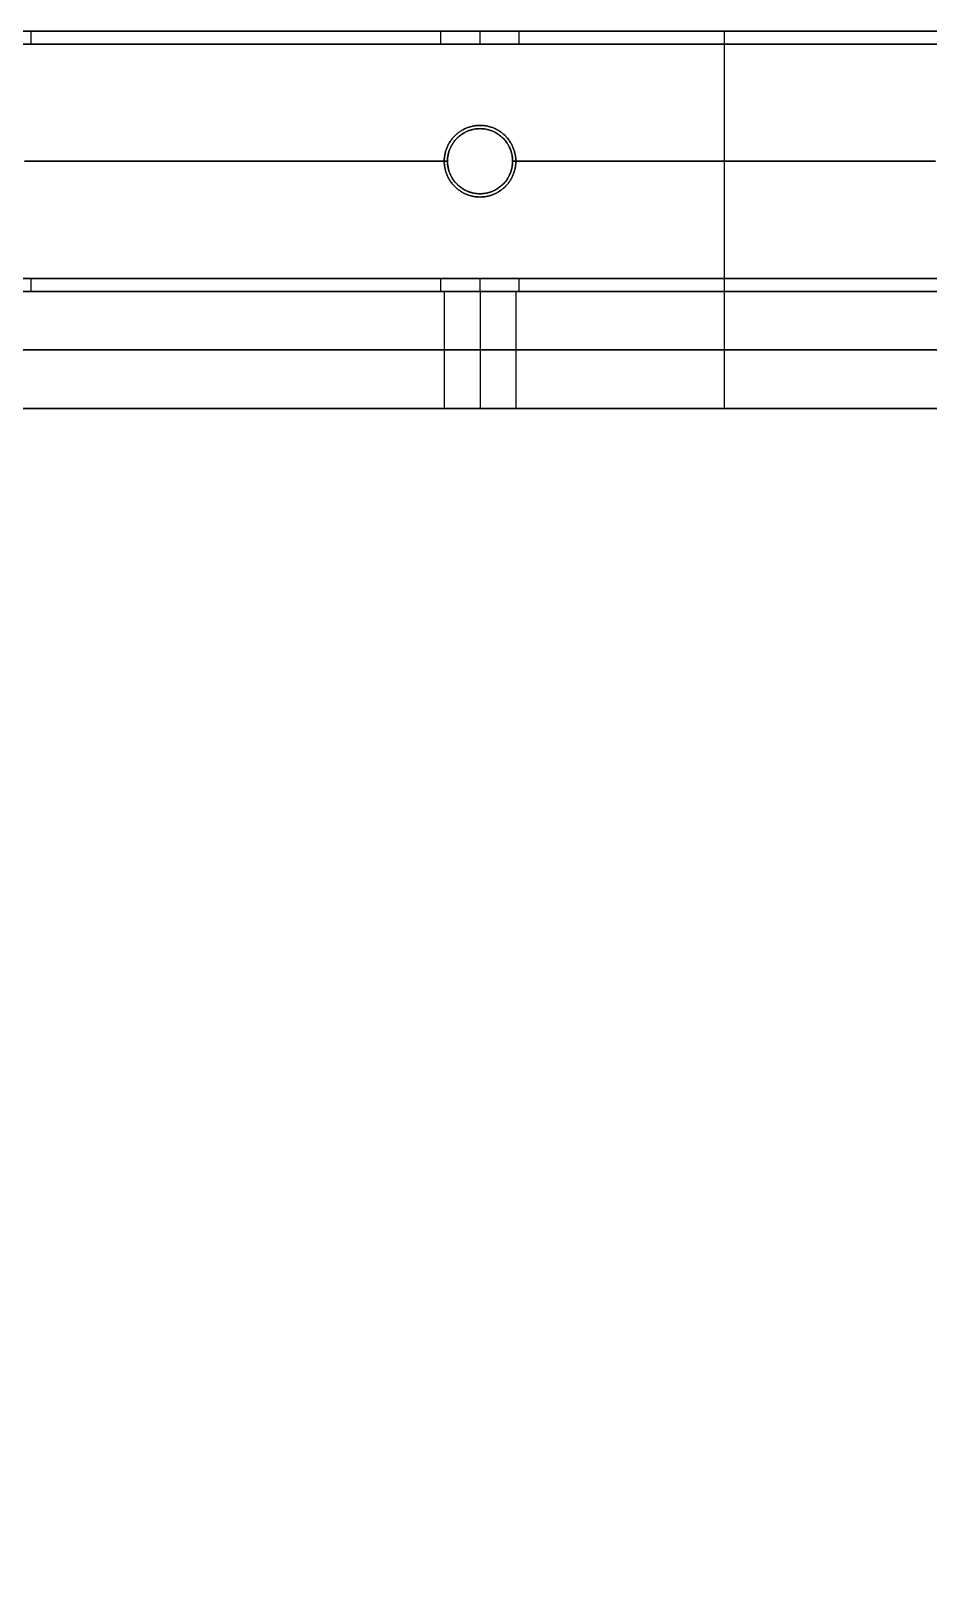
# Model space of a CAD drawing. Header units: millimetres. Extents: x -6529 to 809, y -8611 to 207.
# Drawn here: x -255.5 to -117.5, y -7533.3 to -7295 of the extents above; entities that cross this region are included whole.
import ezdxf

# ---------------------------------------------------------------- set-up
doc = ezdxf.new("R2010")
doc.units = ezdxf.units.MM
doc.header["$MEASUREMENT"] = 0
doc.layers.add('platen', color=7, linetype='Continuous', true_color=0x007f00)
doc.layers.add('staal', color=5, linetype='Continuous', true_color=0x0000ff)

# ---------------------------------------------------------------- blocks, each defined once
blk = doc.blocks.new('plaat base')
at = {"layer": 'platen'}
for p, q in [((58, -600), (1258, -600)), ((58, -600, 18), (1258, -600, 18)), ((320.5, -1232.5), (320.5, -1232.5, 18)), ((315, -1238), (315, -1238, 18)), ((326, -1238), (326, -1238, 18)), ((320.5, -1243.5), (320.5, -1243.5, 18))]:
    blk.add_line(p, q, dxfattribs=at)
for points in [[(658, 58), (508, 58), (358, 58)], [(358, 58), (358, 58, 9), (358, 58, 18)], [(658, 58, 18), (508, 58, 18), (358, 58, 18)], [(358, 58), (358, 29), (358, 0)], [(358, 58, 18), (358, 29, 18), (358, 0, 18)], [(658, 58, 9), (508, 58, 9), (358, 58, 9)], [(358, 58, 9), (358, 29, 9), (358, 0, 9)], [(358, 29), (358, 29, 9), (358, 29, 18)], [(358, 0), (179, 0), (0, 0)], [(358, 0, 18), (179, 0, 18), (0, 0, 18)], [(358, 0, 9), (179, 0, 9), (0, 0, 9)], [(358, 0), (358, 0, 9), (358, 0, 18)], [(358, -1258), (358, -1229), (358, -1200)], [(358, -1200), (358, -1200, 9), (358, -1200, 18)], [(358, -1258, 18), (358, -1229, 18), (358, -1200, 18)], [(358, -1200), (508, -1200), (658, -1200)], [(358, -1200, 18), (508, -1200, 18), (658, -1200, 18)], [(358, -1258, 9), (358, -1229, 9), (358, -1200, 9)], [(358, -1200, 9), (508, -1200, 9), (658, -1200, 9)], [(358, -1229), (358, -1229, 9), (358, -1229, 18)], [(58, -1258), (208, -1258), (358, -1258)], [(58, -1258, 18), (208, -1258, 18), (358, -1258, 18)], [(58, -1258, 9), (208, -1258, 9), (358, -1258, 9)], [(358, -1258), (358, -1258, 9), (358, -1258, 18)]]:
    blk.add_open_spline(points, degree=2, dxfattribs=at)
for points in [[(320.5, -1243.5), (315, -1243.5), (315, -1238), (315, -1232.5), (320.5, -1232.5), (326, -1232.5), (326, -1238), (326, -1243.5), (320.5, -1243.5)], [(320.5, -1243.5, 18), (315, -1243.5, 18), (315, -1238, 18), (315, -1232.5, 18), (320.5, -1232.5, 18), (326, -1232.5, 18), (326, -1238, 18), (326, -1243.5, 18), (320.5, -1243.5, 18)]]:
    blk.add_rational_spline(points, [1, 0.707106781187, 1, 0.707106781187, 1, 0.707106781187, 1, 0.707106781187, 1], degree=2, knots=[-31.415927, -31.415927, -31.415927, -23.561945, -23.561945, -15.707963, -15.707963, -7.853982, -7.853982, 0, 0, 0], dxfattribs=at)
blk = doc.blocks.new('plaat laag')
at = {"layer": 'platen'}
for p, q in [((-3.27, -989.99, -38), (14.73, -990.05, -38)), ((-3.29, -995.49, -43.5), (14.71, -995.55, -43.5)), ((-3.29, -995.49, -32.5), (14.71, -995.55, -32.5)), ((-3.31, -1000.99, -38), (14.69, -1001.05, -38))]:
    blk.add_line(p, q, dxfattribs=at)
for points in [[(-0.19, -58, 300), (-2.18, -658, 300), (-4.16, -1257.99, 300)], [(17.81, -58.06, 300), (15.82, -658.06, 300), (13.84, -1258.05, 300)], [(-2.18, -658, 658), (-2.67, -808, 658), (-3.17, -957.99, 658)], [(-3.17, -957.99), (-2.67, -808), (-2.18, -658)], [(6.82, -658.03, 658), (6.33, -808.03, 658), (5.83, -958.02, 658)], [(5.83, -958.02), (6.33, -808.03), (6.82, -658.03)], [(15.82, -658.06, 658), (15.33, -808.06, 658), (14.83, -958.05, 658)], [(14.83, -958.05), (15.33, -808.06), (15.82, -658.06)], [(-3.17, -957.99, 600), (-3.76, -1136.99, 600), (-4.35, -1315.99, 600)], [(-4.16, -1257.99, -58), (-3.66, -1107.99, -58), (-3.17, -957.99, -58)], [(-3.17, -957.99, 658), (5.83, -958.02, 658), (14.83, -958.05, 658)], [(-3.17, -957.99, 658), (-3.17, -957.99, 629), (-3.17, -957.99, 600)], [(-3.17, -957.99, 600), (5.83, -958.02, 600), (14.83, -958.05, 600)], [(-3.17, -957.99, -58), (5.83, -958.02, -58), (14.83, -958.05, -58)], [(-3.17, -957.99, -58), (-3.17, -957.99, -29), (-3.17, -957.99)], [(-3.17, -957.99), (5.83, -958.02), (14.83, -958.05)], [(-3.17, -957.99, 629), (5.83, -958.02, 629), (14.83, -958.05, 629)], [(-3.17, -957.99, -29), (5.83, -958.02, -29), (14.83, -958.05, -29)], [(5.83, -958.02, 600), (5.24, -1137.02, 600), (4.65, -1316.02, 600)], [(4.84, -1258.02, -58), (5.34, -1108.02, -58), (5.83, -958.02, -58)], [(5.83, -958.02, 658), (5.83, -958.02, 629), (5.83, -958.02, 600)], [(5.83, -958.02, -58), (5.83, -958.02, -29), (5.83, -958.02)], [(14.83, -958.05, 600), (14.24, -1137.05, 600), (13.65, -1316.05, 600)], [(13.84, -1258.05, -58), (14.34, -1108.05, -58), (14.83, -958.05, -58)], [(14.83, -958.05, 658), (14.83, -958.05, 629), (14.83, -958.05, 600)], [(14.83, -958.05, -58), (14.83, -958.05, -29), (14.83, -958.05)]]:
    blk.add_open_spline(points, degree=2, dxfattribs=at)
for points in [[(-3.29, -995.49, -43.5), (-3.31, -1000.99, -43.5), (-3.31, -1000.99, -38), (-3.31, -1000.99, -32.5), (-3.29, -995.49, -32.5), (-3.27, -989.99, -32.5), (-3.27, -989.99, -38), (-3.27, -989.99, -43.5), (-3.29, -995.49, -43.5)], [(14.71, -995.55, -43.5), (14.69, -1001.05, -43.5), (14.69, -1001.05, -38), (14.69, -1001.05, -32.5), (14.71, -995.55, -32.5), (14.73, -990.05, -32.5), (14.73, -990.05, -38), (14.73, -990.05, -43.5), (14.71, -995.55, -43.5)]]:
    blk.add_rational_spline(points, [1, 0.707106781187, 1, 0.707106781187, 1, 0.707106781187, 1, 0.707106781187, 1], degree=2, knots=[-31.415927, -31.415927, -31.415927, -23.561945, -23.561945, -15.707963, -15.707963, -7.853982, -7.853982, 0, 0, 0], dxfattribs=at)
blk = doc.blocks.new('top plaat')
at = {"layer": 'platen'}
for p, q in [((320.5, 25.5), (320.5, 25.5, 18)), ((315, 20), (315, 20, 18)), ((326, 20), (326, 20, 18)), ((320.5, 14.5), (320.5, 14.5, 18))]:
    blk.add_line(p, q, dxfattribs=at)
for points in [[(658, 40), (349, 40), (40, 40)], [(658, 40, 18), (349, 40, 18), (40, 40, 18)], [(658, 40, 9), (349, 40, 9), (40, 40, 9)], [(349, 40), (349, 40, 9), (349, 40, 18)]]:
    blk.add_open_spline(points, degree=2, dxfattribs=at)
for points, knots in [([(320.5, 25.5), (326, 25.5), (326, 20), (326, 14.5), (320.5, 14.5), (315, 14.5), (315, 20), (315, 25.5), (320.5, 25.5)], [-31.415927, -31.415927, -31.415927, -23.561945, -23.561945, -15.707963, -15.707963, -7.853982, -7.853982, 0, 0, 0]), ([(320.5, 25.5, 18), (326, 25.5, 18), (326, 20, 18), (326, 14.5, 18), (320.5, 14.5, 18), (315, 14.5, 18), (315, 20, 18), (315, 25.5, 18), (320.5, 25.5, 18)], [-31.415927, -31.415927, -31.415927, -23.561945, -23.561945, -15.707963, -15.707963, -7.853982, -7.853982, 0, 0, 0]), ([(320.5, 25.5, 9), (315, 25.5, 9), (315, 20, 9), (315, 14.5, 9), (320.5, 14.5, 9), (326, 14.5, 9), (326, 20, 9), (326, 25.5, 9), (320.5, 25.5, 9)], [0, 0, 0, 7.853982, 7.853982, 15.707963, 15.707963, 23.561945, 23.561945, 31.415927, 31.415927, 31.415927])]:
    blk.add_rational_spline(points, [1, 0.707106781187, 1, 0.707106781187, 1, 0.707106781187, 1, 0.707106781187, 1], degree=2, knots=knots, dxfattribs=at)

msp = doc.modelspace()

# ---------------------------------------------------------------- linework, layer by layer
at = {"layer": 'staal'}
for p, q in [((-255.47, -7297, 1972), (-255.47, -7295, 1972)), ((-255.47, -7297, 696), (-255.47, -7295, 696)), ((-192.47, -7297, 1972), (-192.47, -7295, 1972)), ((-192.47, -7297, 20), (-192.47, -7295, 20)), ((-192.47, -7297, 696), (-192.47, -7295, 696)), ((-186.47, -7297, 1978), (-186.47, -7295, 1978)), ((-186.47, -7297, 1966), (-186.47, -7295, 1966)), ((-186.47, -7297, 26), (-186.47, -7295, 26)), ((-186.47, -7297, 14), (-186.47, -7295, 14)), ((-186.47, -7297, 702), (-186.47, -7295, 702)), ((-186.47, -7297, 690), (-186.47, -7295, 690)), ((-180.47, -7297, 1972), (-180.47, -7295, 1972)), ((-180.47, -7297, 20), (-180.47, -7295, 20)), ((-180.47, -7297, 696), (-180.47, -7295, 696)), ((-186.47, -7310, 1990), (-186.47, -7310, 1992)), ((-186.47, -7310, 1952), (-186.47, -7310, 1954)), ((-186.47, -7310, 38), (-186.47, -7310, 40)), ((-186.47, -7310), (-186.47, -7310, 2)), ((-186.47, -7310, 714), (-186.47, -7310, 716)), ((-186.47, -7310, 676), (-186.47, -7310, 678)), ((-191.47, -7315, 1990), (-191.47, -7315, 1992)), ((-191.47, -7315, 1952), (-191.47, -7315, 1954)), ((-191.47, -7315, 38), (-191.47, -7315, 40)), ((-191.47, -7315), (-191.47, -7315, 2)), ((-191.47, -7315, 714), (-191.47, -7315, 716)), ((-191.47, -7315, 676), (-191.47, -7315, 678)), ((-181.47, -7315, 1990), (-181.47, -7315, 1992)), ((-181.47, -7315, 1952), (-181.47, -7315, 1954)), ((-181.47, -7315, 38), (-181.47, -7315, 40)), ((-181.47, -7315), (-181.47, -7315, 2)), ((-181.47, -7315, 714), (-181.47, -7315, 716)), ((-181.47, -7315, 676), (-181.47, -7315, 678)), ((-186.47, -7320, 1952), (-186.47, -7320, 1954)), ((-186.47, -7320, 1990), (-186.47, -7320, 1992)), ((-186.47, -7320), (-186.47, -7320, 2)), ((-186.47, -7320, 38), (-186.47, -7320, 40)), ((-186.47, -7320, 676), (-186.47, -7320, 678)), ((-186.47, -7320, 714), (-186.47, -7320, 716)), ((-255.47, -7335, 1972), (-255.47, -7333, 1972)), ((-255.47, -7335, 696), (-255.47, -7333, 696)), ((-192.47, -7335, 1972), (-192.47, -7333, 1972)), ((-192.47, -7335, 20), (-192.47, -7333, 20)), ((-192.47, -7335, 696), (-192.47, -7333, 696)), ((-186.47, -7335, 1978), (-186.47, -7333, 1978)), ((-186.47, -7335, 1966), (-186.47, -7333, 1966)), ((-186.47, -7335, 26), (-186.47, -7333, 26)), ((-186.47, -7335, 14), (-186.47, -7333, 14)), ((-186.47, -7335, 702), (-186.47, -7333, 702)), ((-186.47, -7335, 690), (-186.47, -7333, 690)), ((-180.47, -7335, 1972), (-180.47, -7333, 1972)), ((-180.47, -7335, 20), (-180.47, -7333, 20)), ((-180.47, -7335, 696), (-180.47, -7333, 696))]:
    msp.add_line(p, q, dxfattribs=at)
for points in [[(-506.97, -7295), (809.03, -7295), (809.03, -8611), (-506.97, -8611)], [(-466.97, -7335), (769.03, -7335), (769.03, -8571), (-466.97, -8571)]]:
    msp.add_lwpolyline(points, close=True, dxfattribs=at)
for centre in [(-186.47, -7315, 1952), (-186.47, -7315, 1991), (-186.47, -7315, 1953), (-186.47, -7315), (-186.47, -7315, 39), (-186.47, -7315, 1), (-186.47, -7315, 676), (-186.47, -7315, 715), (-186.47, -7315, 677)]:
    msp.add_circle(centre, 5, dxfattribs=at)
for points in [[(-506.97, -7295, 1952), (151.03, -7295, 1952), (809.03, -7295, 1952)], [(-506.97, -7295, 1992), (151.03, -7295, 1992), (809.03, -7295, 1992)], [(809.03, -7295), (151.03, -7295), (-506.97, -7295)], [(809.03, -7295, 40), (151.03, -7295, 40), (-506.97, -7295, 40)], [(-506.97, -7295, 676), (151.03, -7295, 676), (809.03, -7295, 676)], [(-506.97, -7295, 716), (151.03, -7295, 716), (809.03, -7295, 716)], [(-255.47, -7295, 1972), (-223.97, -7295, 1972), (-192.47, -7295, 1972)], [(-192.47, -7295, 20), (-223.97, -7295, 20), (-255.47, -7295, 20)], [(-255.47, -7295, 696), (-223.97, -7295, 696), (-192.47, -7295, 696)], [(-180.47, -7295, 1972), (-148.97, -7295, 1972), (-117.47, -7295, 1972)], [(-117.47, -7295, 20), (-148.97, -7295, 20), (-180.47, -7295, 20)], [(-180.47, -7295, 696), (-148.97, -7295, 696), (-117.47, -7295, 696)], [(-504.97, -7297, 1990), (151.03, -7297, 1990), (807.03, -7297, 1990)], [(-504.97, -7297, 1954), (151.03, -7297, 1954), (807.03, -7297, 1954)], [(807.03, -7297, 38), (151.03, -7297, 38), (-504.97, -7297, 38)], [(807.03, -7297, 2), (151.03, -7297, 2), (-504.97, -7297, 2)], [(-504.97, -7297, 714), (151.03, -7297, 714), (807.03, -7297, 714)], [(-504.97, -7297, 678), (151.03, -7297, 678), (807.03, -7297, 678)], [(-255.47, -7297, 1972), (-223.97, -7297, 1972), (-192.47, -7297, 1972)], [(-192.47, -7297, 20), (-223.97, -7297, 20), (-255.47, -7297, 20)], [(-255.47, -7297, 696), (-223.97, -7297, 696), (-192.47, -7297, 696)], [(-180.47, -7297, 1972), (-148.97, -7297, 1972), (-117.47, -7297, 1972)], [(-117.47, -7297, 20), (-148.97, -7297, 20), (-180.47, -7297, 20)], [(-180.47, -7297, 696), (-148.97, -7297, 696), (-117.47, -7297, 696)], [(-256.47, -7315, 1992), (-223.97, -7315, 1992), (-191.47, -7315, 1992)], [(-256.47, -7315, 1990), (-223.97, -7315, 1990), (-191.47, -7315, 1990)], [(-256.47, -7315, 1954), (-223.97, -7315, 1954), (-191.47, -7315, 1954)], [(-256.47, -7315, 1952), (-223.97, -7315, 1952), (-191.47, -7315, 1952)], [(-191.47, -7315, 40), (-223.97, -7315, 40), (-256.47, -7315, 40)], [(-191.47, -7315, 38), (-223.97, -7315, 38), (-256.47, -7315, 38)], [(-191.47, -7315, 2), (-223.97, -7315, 2), (-256.47, -7315, 2)], [(-191.47, -7315), (-223.97, -7315), (-256.47, -7315)], [(-256.47, -7315, 716), (-223.97, -7315, 716), (-191.47, -7315, 716)], [(-256.47, -7315, 714), (-223.97, -7315, 714), (-191.47, -7315, 714)], [(-256.47, -7315, 678), (-223.97, -7315, 678), (-191.47, -7315, 678)], [(-256.47, -7315, 676), (-223.97, -7315, 676), (-191.47, -7315, 676)], [(-181.47, -7315, 1992), (-148.97, -7315, 1992), (-116.47, -7315, 1992)], [(-181.47, -7315, 1990), (-148.97, -7315, 1990), (-116.47, -7315, 1990)], [(-181.47, -7315, 1954), (-148.97, -7315, 1954), (-116.47, -7315, 1954)], [(-181.47, -7315, 1952), (-148.97, -7315, 1952), (-116.47, -7315, 1952)], [(-116.47, -7315, 40), (-148.97, -7315, 40), (-181.47, -7315, 40)], [(-116.47, -7315, 38), (-148.97, -7315, 38), (-181.47, -7315, 38)], [(-116.47, -7315, 2), (-148.97, -7315, 2), (-181.47, -7315, 2)], [(-116.47, -7315), (-148.97, -7315), (-181.47, -7315)], [(-181.47, -7315, 716), (-148.97, -7315, 716), (-116.47, -7315, 716)], [(-181.47, -7315, 714), (-148.97, -7315, 714), (-116.47, -7315, 714)], [(-181.47, -7315, 678), (-148.97, -7315, 678), (-116.47, -7315, 678)], [(-181.47, -7315, 676), (-148.97, -7315, 676), (-116.47, -7315, 676)], [(-468.97, -7333, 1990), (151.03, -7333, 1990), (771.03, -7333, 1990)], [(-468.97, -7333, 1954), (151.03, -7333, 1954), (771.03, -7333, 1954)], [(771.03, -7333, 38), (151.03, -7333, 38), (-468.97, -7333, 38)], [(771.03, -7333, 2), (151.03, -7333, 2), (-468.97, -7333, 2)], [(-468.97, -7333, 714), (151.03, -7333, 714), (771.03, -7333, 714)], [(-468.97, -7333, 678), (151.03, -7333, 678), (771.03, -7333, 678)], [(-255.47, -7333, 1972), (-223.97, -7333, 1972), (-192.47, -7333, 1972)], [(-192.47, -7333, 20), (-223.97, -7333, 20), (-255.47, -7333, 20)], [(-255.47, -7333, 696), (-223.97, -7333, 696), (-192.47, -7333, 696)], [(-180.47, -7333, 1972), (-148.97, -7333, 1972), (-117.47, -7333, 1972)], [(-117.47, -7333, 20), (-148.97, -7333, 20), (-180.47, -7333, 20)], [(-180.47, -7333, 696), (-148.97, -7333, 696), (-117.47, -7333, 696)], [(-466.97, -7335, 1952), (151.03, -7335, 1952), (769.03, -7335, 1952)], [(-466.97, -7335, 1992), (151.03, -7335, 1992), (769.03, -7335, 1992)], [(769.03, -7335), (151.03, -7335), (-466.97, -7335)], [(769.03, -7335, 40), (151.03, -7335, 40), (-466.97, -7335, 40)], [(-466.97, -7335, 676), (151.03, -7335, 676), (769.03, -7335, 676)], [(-466.97, -7335, 716), (151.03, -7335, 716), (769.03, -7335, 716)], [(-255.47, -7335, 1972), (-223.97, -7335, 1972), (-192.47, -7335, 1972)], [(-192.47, -7335, 20), (-223.97, -7335, 20), (-255.47, -7335, 20)], [(-255.47, -7335, 696), (-223.97, -7335, 696), (-192.47, -7335, 696)], [(-180.47, -7335, 1972), (-148.97, -7335, 1972), (-117.47, -7335, 1972)], [(-117.47, -7335, 20), (-148.97, -7335, 20), (-180.47, -7335, 20)], [(-180.47, -7335, 696), (-148.97, -7335, 696), (-117.47, -7335, 696)]]:
    msp.add_open_spline(points, degree=2, dxfattribs=at)
for points, weights, knots in [([(-261.47, -7295, 1978), (-255.47, -7295, 1978), (-255.47, -7295, 1972), (-255.47, -7295, 1966), (-261.47, -7295, 1966), (-267.47, -7295, 1966), (-267.47, -7295, 1972), (-267.47, -7295, 1978), (-261.47, -7295, 1978)], [1, 0.707106781187, 1, 0.707106781187, 1, 0.707106781187, 1, 0.707106781187, 1], [-31.415927, -31.415927, -31.415927, -23.561945, -23.561945, -15.707963, -15.707963, -7.853982, -7.853982, 0, 0, 0]), ([(-261.47, -7295, 702), (-255.47, -7295, 702), (-255.47, -7295, 696), (-255.47, -7295, 690), (-261.47, -7295, 690), (-267.47, -7295, 690), (-267.47, -7295, 696), (-267.47, -7295, 702), (-261.47, -7295, 702)], [1, 0.707106781187, 1, 0.707106781187, 1, 0.707106781187, 1, 0.707106781187, 1], [-31.415927, -31.415927, -31.415927, -23.561945, -23.561945, -15.707963, -15.707963, -7.853982, -7.853982, 0, 0, 0]), ([(-186.47, -7295, 1978), (-180.47, -7295, 1978), (-180.47, -7295, 1972), (-180.47, -7295, 1966), (-186.47, -7295, 1966), (-192.47, -7295, 1966), (-192.47, -7295, 1972), (-192.47, -7295, 1978), (-186.47, -7295, 1978)], [1, 0.707106781187, 1, 0.707106781187, 1, 0.707106781187, 1, 0.707106781187, 1], [-31.415927, -31.415927, -31.415927, -23.561945, -23.561945, -15.707963, -15.707963, -7.853982, -7.853982, 0, 0, 0]), ([(-186.47, -7295, 26), (-192.47, -7295, 26), (-192.47, -7295, 20), (-192.47, -7295, 14), (-186.47, -7295, 14), (-180.47, -7295, 14), (-180.47, -7295, 20), (-180.47, -7295, 26), (-186.47, -7295, 26)], [0.999999860338, 0.707106851018, 1, 0.707106781187, 1, 0.707106781187, 1, 0.707106851018, 0.999999860338], [-31.415927, -31.415927, -31.415927, -23.561946, -23.561946, -15.707963, -15.707963, -7.853981, -7.853981, 0, 0, 0]), ([(-186.47, -7295, 702), (-180.47, -7295, 702), (-180.47, -7295, 696), (-180.47, -7295, 690), (-186.47, -7295, 690), (-192.47, -7295, 690), (-192.47, -7295, 696), (-192.47, -7295, 702), (-186.47, -7295, 702)], [1, 0.707106781187, 1, 0.707106781187, 1, 0.707106781187, 1, 0.707106781187, 1], [-31.415927, -31.415927, -31.415927, -23.561945, -23.561945, -15.707963, -15.707963, -7.853982, -7.853982, 0, 0, 0]), ([(-261.47, -7297, 1978), (-267.47, -7297, 1978), (-267.47, -7297, 1972), (-267.47, -7297, 1966), (-261.47, -7297, 1966), (-255.47, -7297, 1966), (-255.47, -7297, 1972), (-255.47, -7297, 1978), (-261.47, -7297, 1978)], [1, 0.707106781187, 1, 0.707106781187, 1, 0.707106781187, 1, 0.707106781187, 1], [0, 0, 0, 7.853982, 7.853982, 15.707963, 15.707963, 23.561945, 23.561945, 31.415927, 31.415927, 31.415927]), ([(-261.47, -7297, 702), (-267.47, -7297, 702), (-267.47, -7297, 696), (-267.47, -7297, 690), (-261.47, -7297, 690), (-255.47, -7297, 690), (-255.47, -7297, 696), (-255.47, -7297, 702), (-261.47, -7297, 702)], [1, 0.707106781187, 1, 0.707106781187, 1, 0.707106781187, 1, 0.707106781187, 1], [0, 0, 0, 7.853982, 7.853982, 15.707963, 15.707963, 23.561945, 23.561945, 31.415927, 31.415927, 31.415927]), ([(-186.47, -7297, 1978), (-192.47, -7297, 1978), (-192.47, -7297, 1972), (-192.47, -7297, 1966), (-186.47, -7297, 1966), (-180.47, -7297, 1966), (-180.47, -7297, 1972), (-180.47, -7297, 1978), (-186.47, -7297, 1978)], [1, 0.707106781187, 1, 0.707106781187, 1, 0.707106781187, 1, 0.707106781187, 1], [0, 0, 0, 7.853982, 7.853982, 15.707963, 15.707963, 23.561945, 23.561945, 31.415927, 31.415927, 31.415927]), ([(-186.47, -7297, 26), (-180.47, -7297, 26), (-180.47, -7297, 20), (-180.47, -7297, 14), (-186.47, -7297, 14), (-192.47, -7297, 14), (-192.47, -7297, 20), (-192.47, -7297, 26), (-186.47, -7297, 26)], [1, 0.707106781187, 1, 0.707106781187, 1, 0.707106781187, 1, 0.707106781187, 1], [0, 0, 0, 7.853982, 7.853982, 15.707963, 15.707963, 23.561945, 23.561945, 31.415927, 31.415927, 31.415927]), ([(-186.47, -7297, 702), (-192.47, -7297, 702), (-192.47, -7297, 696), (-192.47, -7297, 690), (-186.47, -7297, 690), (-180.47, -7297, 690), (-180.47, -7297, 696), (-180.47, -7297, 702), (-186.47, -7297, 702)], [1, 0.707106781187, 1, 0.707106781187, 1, 0.707106781187, 1, 0.707106781187, 1], [0, 0, 0, 7.853982, 7.853982, 15.707963, 15.707963, 23.561945, 23.561945, 31.415927, 31.415927, 31.415927]), ([(-186.47, -7320, 1992), (-181.47, -7320, 1992), (-181.47, -7315, 1992), (-181.47, -7310, 1992), (-186.47, -7310, 1992), (-191.47, -7310, 1992), (-191.47, -7315, 1992), (-191.47, -7320, 1992), (-186.47, -7320, 1992)], [1, 0.707106781187, 1, 0.707106781187, 1, 0.707106781187, 1, 0.707106781187, 1], [-31.415927, -31.415927, -31.415927, -23.561945, -23.561945, -15.707963, -15.707963, -7.853982, -7.853982, 0, 0, 0]), ([(-186.47, -7320, 1990), (-191.47, -7320, 1990), (-191.47, -7315, 1990), (-191.47, -7310, 1990), (-186.47, -7310, 1990), (-181.47, -7310, 1990), (-181.47, -7315, 1990), (-181.47, -7320, 1990), (-186.47, -7320, 1990)], [1, 0.707106781187, 1, 0.707106781187, 1, 0.707106781187, 1, 0.707106781187, 1], [0, 0, 0, 7.853982, 7.853982, 15.707963, 15.707963, 23.561945, 23.561945, 31.415927, 31.415927, 31.415927]), ([(-186.47, -7320, 1954), (-181.47, -7320, 1954), (-181.47, -7315, 1954), (-181.47, -7310, 1954), (-186.47, -7310, 1954), (-191.47, -7310, 1954), (-191.47, -7315, 1954), (-191.47, -7320, 1954), (-186.47, -7320, 1954)], [1, 0.707106781187, 1, 0.707106781187, 1, 0.707106781187, 1, 0.707106781187, 1], [-31.415927, -31.415927, -31.415927, -23.561945, -23.561945, -15.707963, -15.707963, -7.853982, -7.853982, 0, 0, 0]), ([(-186.47, -7320, 40), (-191.47, -7320, 40), (-191.47, -7315, 40), (-191.47, -7310, 40), (-186.47, -7310, 40), (-181.47, -7310, 40), (-181.47, -7315, 40), (-181.47, -7320, 40), (-186.47, -7320, 40)], [1, 0.707106781187, 1, 0.707106781187, 1, 0.707106781187, 1, 0.707106781187, 1], [-31.415927, -31.415927, -31.415927, -23.561945, -23.561945, -15.707963, -15.707963, -7.853982, -7.853982, 0, 0, 0]), ([(-186.47, -7320, 38), (-181.47, -7320, 38), (-181.47, -7315, 38), (-181.47, -7310, 38), (-186.47, -7310, 38), (-191.47, -7310, 38), (-191.47, -7315, 38), (-191.47, -7320, 38), (-186.47, -7320, 38)], [1, 0.707106781187, 1, 0.707106781187, 1, 0.707106781187, 1, 0.707106781187, 1], [0, 0, 0, 7.853982, 7.853982, 15.707963, 15.707963, 23.561945, 23.561945, 31.415927, 31.415927, 31.415927]), ([(-186.47, -7320, 2), (-191.47, -7320, 2), (-191.47, -7315, 2), (-191.47, -7310, 2), (-186.47, -7310, 2), (-181.47, -7310, 2), (-181.47, -7315, 2), (-181.47, -7320, 2), (-186.47, -7320, 2)], [1, 0.707106781187, 1, 0.707106781187, 1, 0.707106781187, 1, 0.707106781187, 1], [-31.415927, -31.415927, -31.415927, -23.561945, -23.561945, -15.707963, -15.707963, -7.853982, -7.853982, 0, 0, 0]), ([(-186.47, -7320, 716), (-181.47, -7320, 716), (-181.47, -7315, 716), (-181.47, -7310, 716), (-186.47, -7310, 716), (-191.47, -7310, 716), (-191.47, -7315, 716), (-191.47, -7320, 716), (-186.47, -7320, 716)], [1, 0.707106781187, 1, 0.707106781187, 1, 0.707106781187, 1, 0.707106781187, 1], [-31.415927, -31.415927, -31.415927, -23.561945, -23.561945, -15.707963, -15.707963, -7.853982, -7.853982, 0, 0, 0]), ([(-186.47, -7320, 714), (-191.47, -7320, 714), (-191.47, -7315, 714), (-191.47, -7310, 714), (-186.47, -7310, 714), (-181.47, -7310, 714), (-181.47, -7315, 714), (-181.47, -7320, 714), (-186.47, -7320, 714)], [1, 0.707106781187, 1, 0.707106781187, 1, 0.707106781187, 1, 0.707106781187, 1], [0, 0, 0, 7.853982, 7.853982, 15.707963, 15.707963, 23.561945, 23.561945, 31.415927, 31.415927, 31.415927]), ([(-186.47, -7320, 678), (-181.47, -7320, 678), (-181.47, -7315, 678), (-181.47, -7310, 678), (-186.47, -7310, 678), (-191.47, -7310, 678), (-191.47, -7315, 678), (-191.47, -7320, 678), (-186.47, -7320, 678)], [1, 0.707106781187, 1, 0.707106781187, 1, 0.707106781187, 1, 0.707106781187, 1], [-31.415927, -31.415927, -31.415927, -23.561945, -23.561945, -15.707963, -15.707963, -7.853982, -7.853982, 0, 0, 0]), ([(-261.47, -7333, 1978), (-255.47, -7333, 1978), (-255.47, -7333, 1972), (-255.47, -7333, 1966), (-261.47, -7333, 1966), (-267.47, -7333, 1966), (-267.47, -7333, 1972), (-267.47, -7333, 1978), (-261.47, -7333, 1978)], [1, 0.707106781187, 1, 0.707106781187, 1, 0.707106781187, 1, 0.707106781187, 1], [-31.415927, -31.415927, -31.415927, -23.561945, -23.561945, -15.707963, -15.707963, -7.853982, -7.853982, 0, 0, 0]), ([(-261.47, -7333, 702), (-255.47, -7333, 702), (-255.47, -7333, 696), (-255.47, -7333, 690), (-261.47, -7333, 690), (-267.47, -7333, 690), (-267.47, -7333, 696), (-267.47, -7333, 702), (-261.47, -7333, 702)], [1, 0.707106781187, 1, 0.707106781187, 1, 0.707106781187, 1, 0.707106781187, 1], [-31.415927, -31.415927, -31.415927, -23.561945, -23.561945, -15.707963, -15.707963, -7.853982, -7.853982, 0, 0, 0]), ([(-186.47, -7333, 1978), (-180.47, -7333, 1978), (-180.47, -7333, 1972), (-180.47, -7333, 1966), (-186.47, -7333, 1966), (-192.47, -7333, 1966), (-192.47, -7333, 1972), (-192.47, -7333, 1978), (-186.47, -7333, 1978)], [1, 0.707106781187, 1, 0.707106781187, 1, 0.707106781187, 1, 0.707106781187, 1], [-31.415927, -31.415927, -31.415927, -23.561945, -23.561945, -15.707963, -15.707963, -7.853982, -7.853982, 0, 0, 0]), ([(-186.47, -7333, 26), (-192.47, -7333, 26), (-192.47, -7333, 20), (-192.47, -7333, 14), (-186.47, -7333, 14), (-180.47, -7333, 14), (-180.47, -7333, 20), (-180.47, -7333, 26), (-186.47, -7333, 26)], [1, 0.707106781187, 1, 0.707106781187, 1, 0.707106781187, 1, 0.707106781187, 1], [-31.415927, -31.415927, -31.415927, -23.561945, -23.561945, -15.707963, -15.707963, -7.853982, -7.853982, 0, 0, 0]), ([(-186.47, -7333, 702), (-180.47, -7333, 702), (-180.47, -7333, 696), (-180.47, -7333, 690), (-186.47, -7333, 690), (-192.47, -7333, 690), (-192.47, -7333, 696), (-192.47, -7333, 702), (-186.47, -7333, 702)], [1, 0.707106781187, 1, 0.707106781187, 1, 0.707106781187, 1, 0.707106781187, 1], [-31.415927, -31.415927, -31.415927, -23.561945, -23.561945, -15.707963, -15.707963, -7.853982, -7.853982, 0, 0, 0]), ([(-261.47, -7335, 1978), (-267.47, -7335, 1978), (-267.47, -7335, 1972), (-267.47, -7335, 1966), (-261.47, -7335, 1966), (-255.47, -7335, 1966), (-255.47, -7335, 1972), (-255.47, -7335, 1978), (-261.47, -7335, 1978)], [1, 0.707106781187, 1, 0.707106781187, 1, 0.707106781187, 1, 0.707106781187, 1], [0, 0, 0, 7.853982, 7.853982, 15.707963, 15.707963, 23.561945, 23.561945, 31.415927, 31.415927, 31.415927]), ([(-261.47, -7335, 702), (-267.47, -7335, 702), (-267.47, -7335, 696), (-267.47, -7335, 690), (-261.47, -7335, 690), (-255.47, -7335, 690), (-255.47, -7335, 696), (-255.47, -7335, 702), (-261.47, -7335, 702)], [1, 0.707106781187, 1, 0.707106781187, 1, 0.707106781187, 1, 0.707106781187, 1], [0, 0, 0, 7.853982, 7.853982, 15.707963, 15.707963, 23.561945, 23.561945, 31.415927, 31.415927, 31.415927]), ([(-186.47, -7335, 1978), (-192.47, -7335, 1978), (-192.47, -7335, 1972), (-192.47, -7335, 1966), (-186.47, -7335, 1966), (-180.47, -7335, 1966), (-180.47, -7335, 1972), (-180.47, -7335, 1978), (-186.47, -7335, 1978)], [1, 0.707106781187, 1, 0.707106781187, 1, 0.707106781187, 1, 0.707106781187, 1], [0, 0, 0, 7.853982, 7.853982, 15.707963, 15.707963, 23.561945, 23.561945, 31.415927, 31.415927, 31.415927]), ([(-186.47, -7335, 26), (-180.47, -7335, 26), (-180.47, -7335, 20), (-180.47, -7335, 14), (-186.47, -7335, 14), (-192.47, -7335, 14), (-192.47, -7335, 20), (-192.47, -7335, 26), (-186.47, -7335, 26)], [0.999999860338, 0.707106851018, 1, 0.707106781187, 1, 0.707106781187, 1, 0.707106851018, 0.999999860338], [0, 0, 0, 7.853981, 7.853981, 15.707963, 15.707963, 23.561946, 23.561946, 31.415927, 31.415927, 31.415927]), ([(-186.47, -7335, 702), (-192.47, -7335, 702), (-192.47, -7335, 696), (-192.47, -7335, 690), (-186.47, -7335, 690), (-180.47, -7335, 690), (-180.47, -7335, 696), (-180.47, -7335, 702), (-186.47, -7335, 702)], [1, 0.707106781187, 1, 0.707106781187, 1, 0.707106781187, 1, 0.707106781187, 1], [0, 0, 0, 7.853982, 7.853982, 15.707963, 15.707963, 23.561945, 23.561945, 31.415927, 31.415927, 31.415927])]:
    msp.add_rational_spline(points, weights, degree=2, knots=knots, dxfattribs=at)

# ---------------------------------------------------------------- block references
at = {"layer": 'platen'}
for name, p in [('top plaat', (-506.97, -7335, 1992)), ('plaat base', (-506.97, -7353, 40))]:
    msp.add_blockref(name, p, dxfattribs=at)
at = {"layer": 'platen', "rotation": 270.1894193054011}
msp.add_blockref('plaat laag', (809.03, -7335, 58), dxfattribs=at)
at = {"layer": 'platen', "extrusion": (0, -1, 0)}
msp.add_blockref('plaat base', (-506.97, 1934, 7335), dxfattribs=at)

doc.saveas('drawing.dxf')
